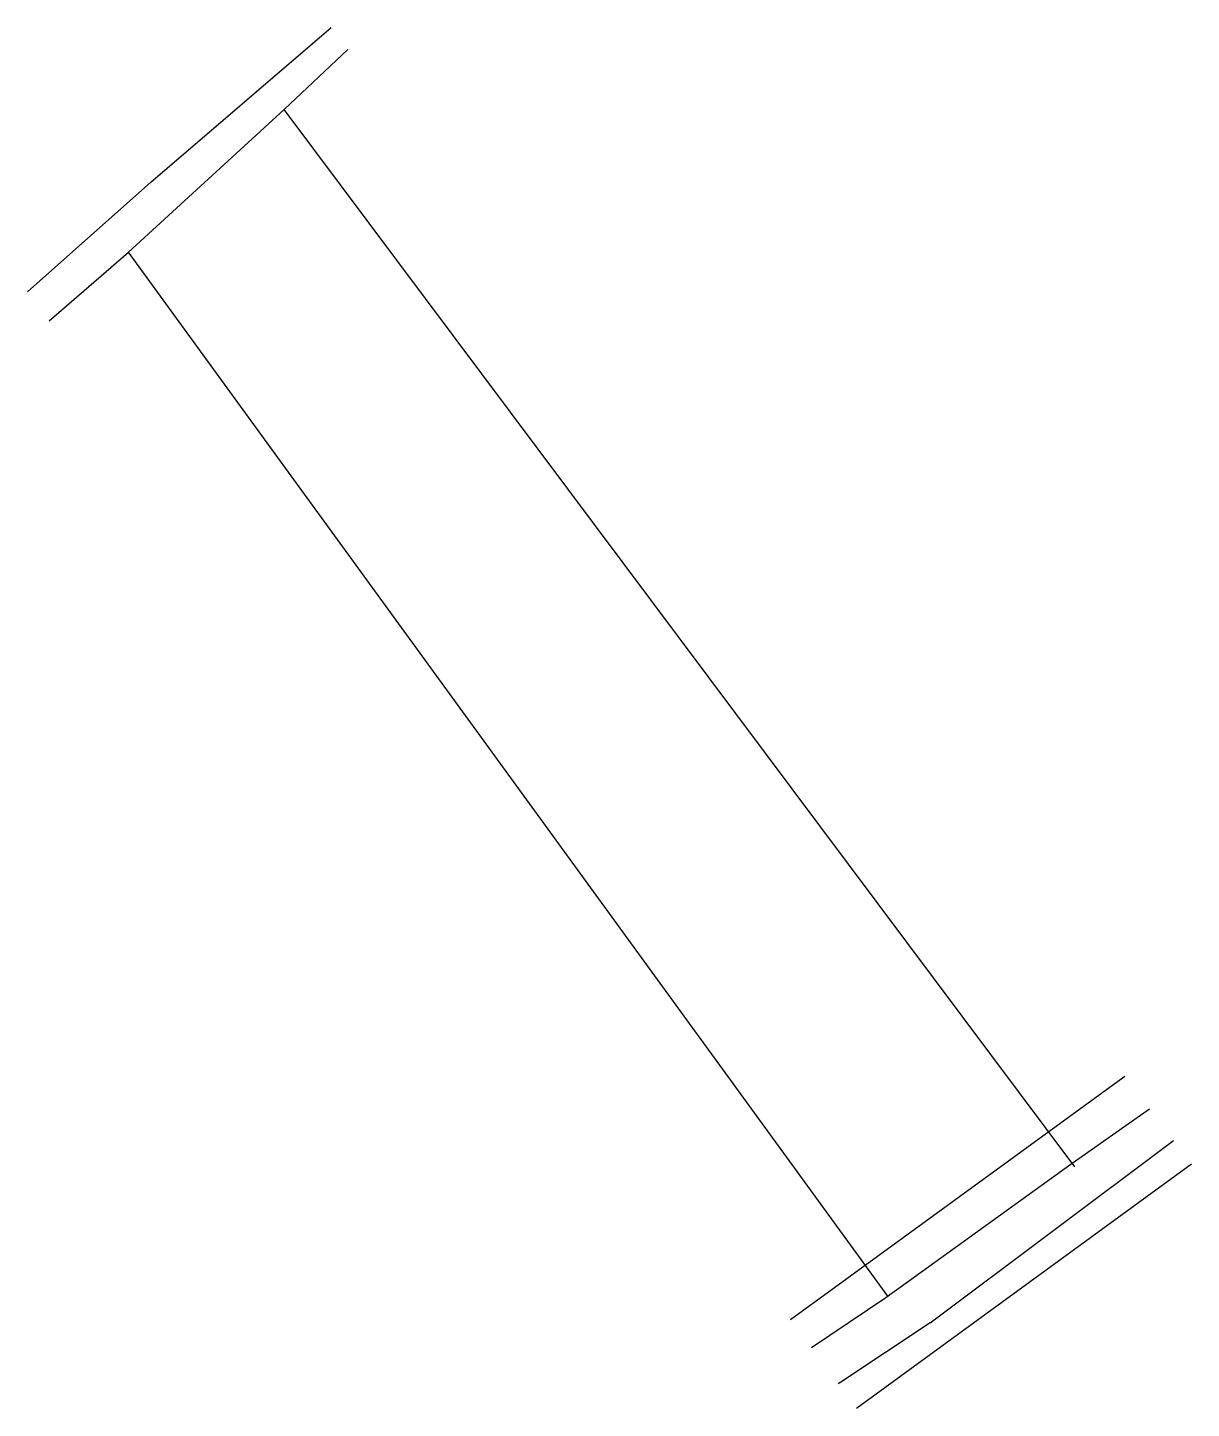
# Model space of a CAD drawing. Extents: x 549034 to 549198, y 1841089 to 1841283.
import ezdxf

# ---------------------------------------------------------------- set-up
doc = ezdxf.new("R2010")
doc.units = 0
doc.layers.add('Level 10', color=7, linetype='Continuous')
doc.layers.add('Level 30', color=7, linetype='Continuous')

msp = doc.modelspace()

# ---------------------------------------------------------------- linework, layer by layer
at = {"layer": 'Level 10'}
for p, q in [((549051.22, 1841261.29), (549076.58, 1841283)), ((549069.99, 1841271.5), (549078.91, 1841279.93)), ((549048.1, 1841251.43), (549069.99, 1841271.5)), ((549181.15, 1841122.83), (549069.99, 1841271.5)), ((549033.91, 1841245.88), (549051.22, 1841261.29)), ((549036.95, 1841241.77), (549048.1, 1841251.43)), ((549154.84, 1841104.67), (549048.1, 1841251.43)), ((549180.43, 1841123.11), (549191.62, 1841131)), ((549160.8, 1841100.92), (549195, 1841126.53)), ((549154.54, 1841104.46), (549180.43, 1841123.11)), ((549144.09, 1841097.43), (549154.54, 1841104.46)), ((549148.24, 1841092.64), (549160.79, 1841100.95)), ((549147.84, 1841092.37), (549148.24, 1841092.64))]:
    msp.add_line(p, q, dxfattribs=at)
at = {"layer": 'Level 30'}
for points in [[(549188.16, 1841135.57), (549141.18, 1841101.34)], [(549197.52, 1841123.2), (549150.42, 1841088.89)]]:
    msp.add_lwpolyline(points, dxfattribs=at)

doc.saveas('drawing.dxf')
